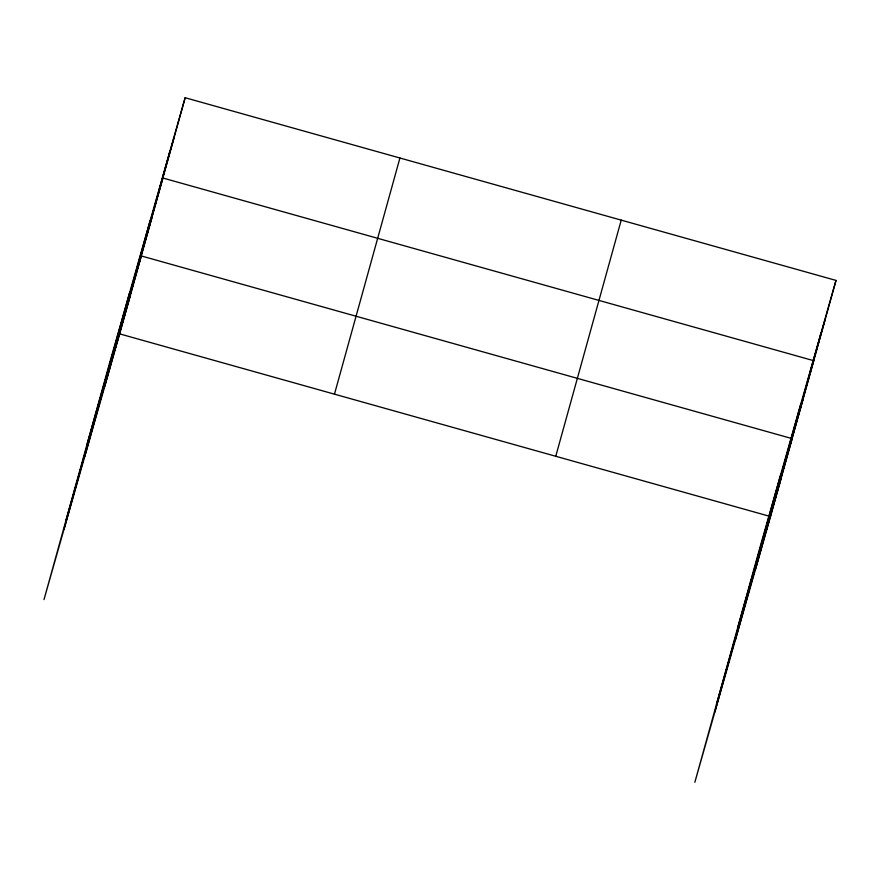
<?xml version="1.0" encoding="UTF-8"?>
<svg xmlns="http://www.w3.org/2000/svg" width="880" height="880" viewBox="0 0 880 880"><rect width="100%" height="100%" fill="white"/><g stroke="black" fill="none" stroke-linecap="round" stroke-linejoin="round"><path stroke-width="1.32" d="M64.02 529.309L129.481 293.161M84.645 456.907L150.106 220.759M104.665 386.628L170.126 150.48M185.152 97.724L109.461 363.44L44 599.588L119.691 333.883L185.152 97.724L836 280.412L770.539 516.56L694.848 782.276L760.309 546.117L836 280.412M334.466 394.163L399.927 158.015M555.753 456.28L621.225 220.121M714.868 711.997L780.329 475.849M735.493 639.584L800.954 403.436M755.513 569.316L820.974 333.157M158.994 190.63L174.02 137.874M87.208 443.729L162.899 178.024L813.747 360.701L738.056 626.417M137.071 269.731L152.097 216.986M65.604 521.664L141.295 255.948L792.143 438.636L716.452 704.341M115.467 347.666L130.493 294.91M809.842 373.307L824.868 320.551M787.919 452.419L802.945 399.663M766.315 530.343L781.341 477.598M119.691 333.883L770.539 516.56"/></g></svg>
